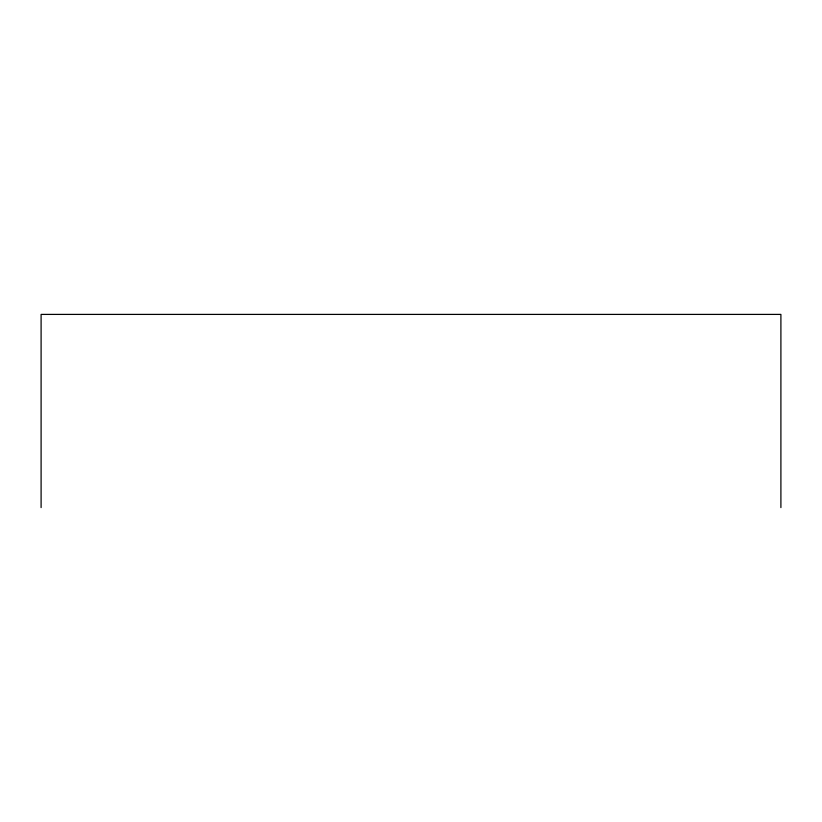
<?xml version="1.0" encoding="UTF-8"?>
<svg xmlns="http://www.w3.org/2000/svg" width="822" height="822" viewBox="0 0 822 822"><rect width="100%" height="100%" fill="white"/><g stroke="black" fill="none" stroke-linecap="round" stroke-linejoin="round"><path stroke-width="1.23" d="M780.9 507.595L780.9 314.405L41.1 314.405L41.1 507.595"/></g></svg>
